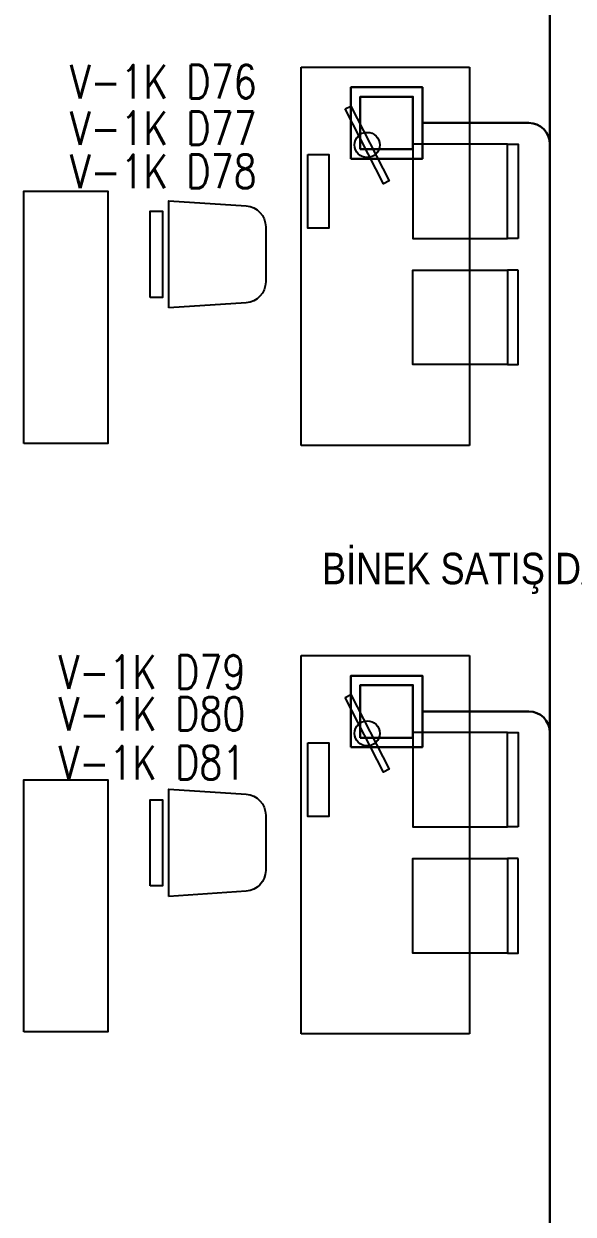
# Model space of a CAD drawing. Extents: x -1073 to 35213, y -1180 to 6950.
# Drawn here: x 4581 to 4842, y 3106 to 3672 of the extents above; entities that cross this region are included whole.
import ezdxf
from ezdxf.enums import TextEntityAlignment as Align

# ---------------------------------------------------------------- set-up
doc = ezdxf.new("R2010")
doc.units = 0
doc.header["$LTSCALE"] = 25
doc.layers.get('0').update_dxf_attribs({"color": 9, "lineweight": 9})
for name, color, linetype, lineweight in [('05', 9, 'Continuous', 9), ('21', 9, 'Continuous', 9), ('DATA SARI', 30, 'Continuous', 30), ('E-YAZI', 7, 'Continuous', 30)]:
    doc.layers.add(name, color=color, linetype=linetype, lineweight=lineweight)
doc.styles.add('E-YAZI', font='txttw.shx')
doc.styles.add('MuuM_TEXT-STANDART', font='ARIALN.TTF')

# ---------------------------------------------------------------- blocks, each defined once
blk = doc.blocks.new('m-çalışma dolap modül')
at = {"lineweight": -3, "ltscale": 0.5}
blk.add_lwpolyline([(0, 40), (120, 40), (120, 0), (0, 0)], close=True, dxfattribs=at)
blk = doc.blocks.new('m-vw-sandalye-02')
at = {"lineweight": -3, "ltscale": 0.5}
for points in [[(-22.5, 0), (-22.5, -5), (22.5, -5), (22.5, 0)], [(-22.5, -5), (22.5, -5), (22.5, -50), (-22.5, -50)]]:
    blk.add_lwpolyline(points, close=True, dxfattribs=at)
blk = doc.blocks.new('m-vw-sandalye')
at = {"lineweight": -3, "ltscale": 0.5}
blk.add_lwpolyline([(-20.5, 0), (20.5, 0), (20.5, -6), (-20.5, -6)], close=True, dxfattribs=at)
blk.add_lwpolyline([(-25.5, -9), (25.5, -9), (23.11, -45.65, -0.395265), (13.13, -55), (-13.13, -55, -0.395265), (-23.11, -45.65)], format="xyb", close=True, dxfattribs=at)
blk = doc.blocks.new('m-vw-çalışma-p-01')
at = {"lineweight": -3, "ltscale": 0.5}
for p, q in [((11.93, 179.03), (91.93, 179.03)), ((11.93, -0.97), (11.93, 179.03)), ((91.93, 179.03), (91.93, -0.97)), ((91.93, -0.97), (11.93, -0.97))]:
    blk.add_line(p, q, dxfattribs=at)
for points in [[(32.8, 159.16), (35.47, 160.53), (53.74, 124.95), (51.08, 123.58)], [(15, 137.5), (25, 137.5), (25, 102.5), (15, 102.5)]]:
    blk.add_lwpolyline(points, close=True, dxfattribs=at)
blk.add_circle((43.27, 142.05), 6, dxfattribs=at)
at = {"lineweight": -3, "ltscale": 0.5, "xscale": -1, "rotation": 270}
blk.add_blockref('m-vw-sandalye-02', (115, 120), dxfattribs=at)
at = {"lineweight": -3, "rotation": 90}
blk.add_blockref('m-vw-sandalye', (-60, 90), dxfattribs=at)
at = {"lineweight": -3, "ltscale": 0.5, "rotation": 270}
blk.add_blockref('m-vw-sandalye-02', (115, 60), dxfattribs=at)
blk = doc.blocks.new('E-DÖŞEME BUAT')
at = {"layer": 'E-YAZI', "color": 5}
for points in [[(-34, 34), (0, 34), (0, 0), (-34, 0)], [(-29.5, 29.5), (-4.5, 29.5), (-4.5, 4.5), (-29.5, 4.5)]]:
    blk.add_lwpolyline(points, close=True, dxfattribs=at)

msp = doc.modelspace()

# ---------------------------------------------------------------- linework, layer by layer
at = {"layer": 'DATA SARI'}
for p, q in [((4830.97, 3783.59), (4830.97, 3328.18)), ((4770.34, 3625), (4820.97, 3625)), ((4770.34, 3345), (4820.97, 3345)), ((4830.97, 2920.64), (4830.97, 3335))]:
    msp.add_line(p, q, dxfattribs=at)
for centre in [(4820.97, 3615), (4820.97, 3335)]:
    msp.add_arc(centre, 10, 0, 90, dxfattribs=at)

# ---------------------------------------------------------------- block references
at = {"layer": '05'}
msp.add_blockref('m-vw-çalışma-p-01', (4700.84, 3472.5), dxfattribs=at)
at = {"layer": '05', "lineweight": -3, "rotation": 90}
for p in [(4620.84, 3472.5), (4620.84, 3192.5)]:
    msp.add_blockref('m-çalışma dolap modül', p, dxfattribs=at)
at = {"layer": '05', "lineweight": -3}
msp.add_blockref('m-vw-çalışma-p-01', (4700.84, 3192.5), dxfattribs=at)
at = {"layer": 'E-YAZI', "color": 1, "xscale": -1, "rotation": 180}
for p in [(4770.34, 3642), (4770.34, 3362)]:
    msp.add_blockref('E-DÖŞEME BUAT', p, dxfattribs=at)

# ---------------------------------------------------------------- texts
at = {"layer": '21', "style": 'MuuM_TEXT-STANDART'}
msp.add_text('BİNEK SATIŞ DANIŞMANLARI (6)', height=15, dxfattribs=at).set_placement((4722.64, 3400.99), align=Align.BOTTOM_LEFT)
at = {"layer": 'E-YAZI', "color": 6, "style": 'E-YAZI', "width": 0.8}
for s, p in [('V-1K D76', (4602.73, 3636.63)), ('V-1K D77', (4602.73, 3614.54)), ('V-1K D78', (4602.73, 3593.94)), ('V-1K D79', (4597.36, 3355.76)), ('V-1K D80', (4597.36, 3335.84)), ('V-1K D81', (4597.36, 3312.61))]:
    msp.add_text(s, height=16, dxfattribs=at).set_placement(p)

doc.saveas('drawing.dxf')
